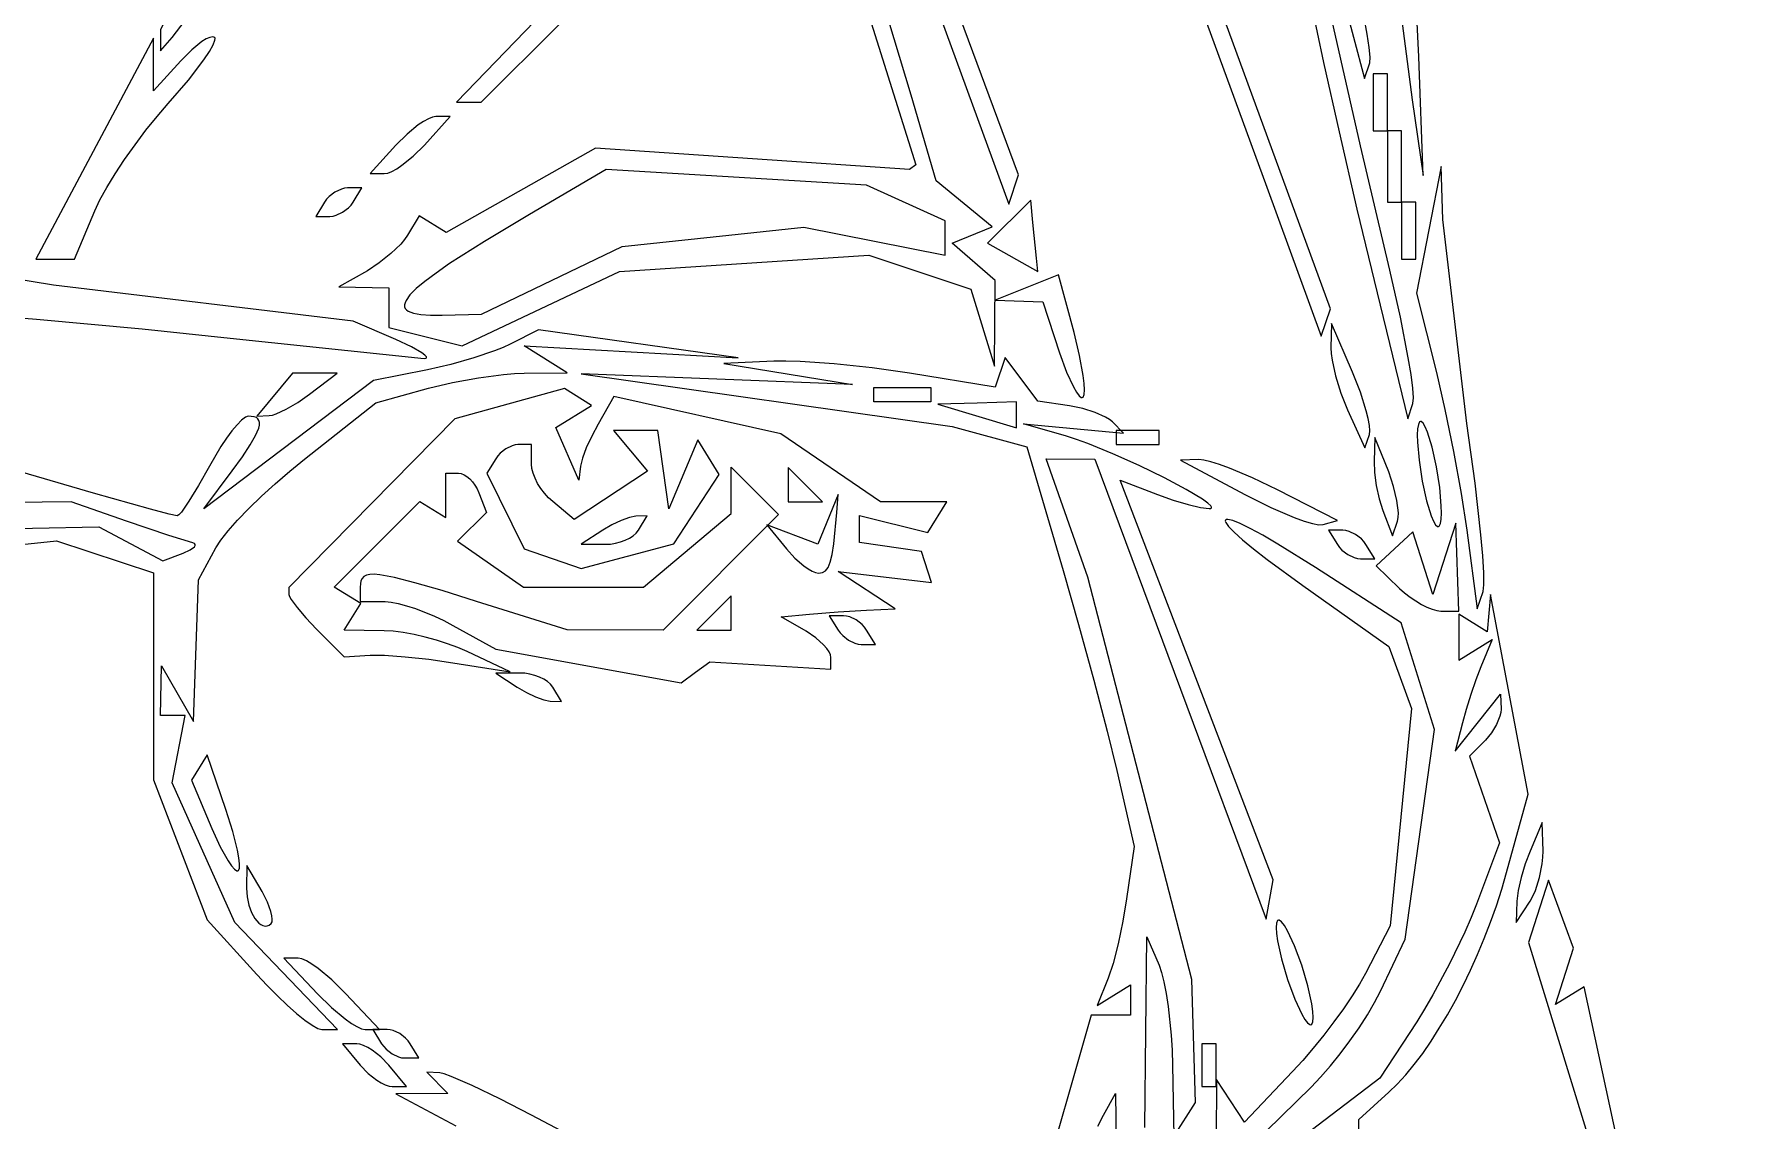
# Model space of a CAD drawing. Header units: millimetres. Extents: x 0.52 to 7.92, y 0.28 to 7.41.
# Drawn here: x 4.776 to 5.942, y 5.438 to 6.184 of the extents above; entities that cross this region are included whole.
import ezdxf

# ---------------------------------------------------------------- set-up
doc = ezdxf.new("R2010")
doc.units = ezdxf.units.MM
doc.header["$MEASUREMENT"] = 0

msp = doc.modelspace()

# ---------------------------------------------------------------- linework, layer by layer
at = {"flags": 128}
for points in [[(5.663606, 5.985916), (5.666743, 5.995328), (5.537519, 6.348039), (5.496639, 6.465407), (5.489346, 6.443528), (5.537576, 6.31245), (5.623138, 6.078938), (5.660469, 5.976504), (5.663606, 5.985916)], [(5.330256, 6.383197), (5.445641, 6.067316), (5.452373, 6.087511), (5.355313, 6.349237)], [(5.27451, 6.353009), (5.066064, 6.137255), (5.083027, 6.137255), (5.300272, 6.353884), (5.381764, 6.094183), (5.377451, 6.091015), (5.161765, 6.10584), (5.05906, 6.047716), (5.040421, 6.059236), (5.032465, 6.045905), (5.030467, 6.043001), (5.027829, 6.039855), (5.021087, 6.033234), (5.013143, 6.026844), (5.004902, 6.021488), (4.985294, 6.0104), (5.019608, 6.009804), (5.019608, 5.982518), (5.070078, 5.969851), (5.178182, 6.020992), (5.349441, 6.032087), (5.419667, 6.008911), (5.435927, 5.955882), (5.436101, 5.985294)], [(5.69372, 6.164493), (5.69401, 6.168297), (5.693435, 6.174979), (5.692068, 6.184169), (5.689982, 6.195498), (5.683945, 6.223088), (5.675909, 6.254786), (5.654477, 6.334215), (5.649697, 6.329436), (5.649328, 6.328505), (5.649198, 6.32673), (5.649624, 6.320833), (5.650902, 6.312113), (5.652958, 6.300941), (5.659114, 6.272723), (5.667508, 6.239143), (5.690099, 6.153629), (5.69372, 6.164493)], [(4.870813, 6.181863), (4.876811, 6.189572), (4.887179, 6.203676), (4.915197, 6.243041), (4.951514, 6.294906), (4.935792, 6.322999), (4.862745, 6.187373), (4.862745, 6.172549), (4.870813, 6.181863)], [(5.723489, 5.93027), (5.723802, 5.934055), (5.723325, 5.940784), (5.722124, 5.950079), (5.720265, 5.961566), (5.714831, 5.989611), (5.707547, 6.021911), (5.687486, 6.107416), (5.666605, 6.199205), (5.645142, 6.295468), (5.64024, 6.290566), (5.639861, 6.289763), (5.639655, 6.288295), (5.639747, 6.283421), (5.640492, 6.276059), (5.641866, 6.266324), (5.646408, 6.240197), (5.653181, 6.205963), (5.661997, 6.164544), (5.672665, 6.116862), (5.684994, 6.063839), (5.698796, 6.006399), (5.719952, 5.91966), (5.723489, 5.93027)], [(5.436101, 5.985294), (5.436275, 6.014706), (5.406863, 6.040447), (5.4343, 6.051629), (5.395854, 6.083333), (5.37857, 6.142157), (5.358918, 6.207576)], [(5.727516, 6.168423), (5.725666, 6.2059)], [(4.790361, 6.029412), (4.803658, 6.029412), (4.817543, 6.062643), (4.82108, 6.070146), (4.825826, 6.078746), (4.831572, 6.08814), (4.838113, 6.098026), (4.84524, 6.108101), (4.852747, 6.118061), (4.860425, 6.127606), (4.868069, 6.136431), (4.881925, 6.15255), (4.892566, 6.166457), (4.896353, 6.172116), (4.898942, 6.176665), (4.900204, 6.179919), (4.900297, 6.181002), (4.900008, 6.181692), (4.898682, 6.182216), (4.896709, 6.18189), (4.894184, 6.180782), (4.891203, 6.178955), (4.884258, 6.173408), (4.87664, 6.165771), (4.857976, 6.145147), (4.857843, 6.181373), (4.777064, 6.029412), (4.790361, 6.029412)], [(5.716095, 6.191692), (5.722921, 6.139011), (5.730392, 6.086846), (5.727516, 6.168423)], [(5.696078, 6.117647), (5.705882, 6.117647), (5.705882, 6.137255), (5.705882, 6.156863), (5.696078, 6.156863), (5.696078, 6.137255), (5.696078, 6.117647)], [(5.016569, 6.088235), (5.0189, 6.088635), (5.021776, 6.089782), (5.025082, 6.091596), (5.028705, 6.093995), (5.036454, 6.10023), (5.044118, 6.107843), (5.061863, 6.127451), (5.052059, 6.127451), (5.049727, 6.127051), (5.046852, 6.125904), (5.043546, 6.12409), (5.039922, 6.121691), (5.032173, 6.115456), (5.02451, 6.107843), (5.006765, 6.088235), (5.016569, 6.088235)], [(5.705882, 6.068627), (5.715686, 6.068627), (5.715686, 6.088235), (5.715686, 6.107843), (5.715686, 6.117647), (5.705882, 6.117647), (5.705882, 6.098039), (5.705882, 6.078431), (5.705882, 6.068627)], [(5.242484, 6.044724), (5.304952, 6.051414), (5.401961, 6.032233), (5.401961, 6.055676), (5.348039, 6.080272), (5.168949, 6.09098), (5.116337, 6.060195), (5.085329, 6.041651), (5.061438, 6.026393), (5.052099, 6.019925), (5.044464, 6.014191), (5.038509, 6.009165), (5.034208, 6.004816), (5.031537, 6.001116), (5.030805, 5.9995), (5.03047, 5.998036), (5.030531, 5.99672), (5.030983, 5.995547), (5.031825, 5.994516), (5.033051, 5.993622), (5.036649, 5.99223), (5.041752, 5.991343), (5.048335, 5.990932), (5.056373, 5.990969), (5.083333, 5.991743), (5.180016, 6.038035), (5.242484, 6.044724)], [(5.771734, 5.801086), (5.772254, 5.805585), (5.772132, 5.813871), (5.771413, 5.82547), (5.770145, 5.839908), (5.766142, 5.875407), (5.760493, 5.916579), (5.744024, 6.056669), (5.74295, 6.093137), (5.725893, 6.006176), (5.739575, 5.951618), (5.745453, 5.926179), (5.751342, 5.897246), (5.756559, 5.868379), (5.760419, 5.843137), (5.767581, 5.789216), (5.771734, 5.801086)], [(4.979235, 6.058824), (4.981328, 6.059024), (4.98352, 6.059597), (4.987939, 6.061703), (4.991972, 6.064821), (4.993681, 6.066658), (4.995098, 6.068627), (5.001157, 6.078431), (4.991353, 6.078431), (4.98926, 6.078231), (4.987068, 6.077658), (4.982649, 6.075551), (4.978616, 6.072434), (4.976907, 6.070597), (4.97549, 6.068627), (4.969431, 6.058824), (4.979235, 6.058824)], [(5.464706, 6.030101), (5.462255, 6.054622), (5.460784, 6.070028), (5.431099, 6.040343), (5.465686, 6.020987), (5.464706, 6.030101)], [(5.715686, 6.029412), (5.72549, 6.029412), (5.72549, 6.04902), (5.72549, 6.068627), (5.715686, 6.068627), (5.715686, 6.04902), (5.715686, 6.029412)], [(5.49672, 5.934628), (5.497419, 5.936358), (5.497648, 5.939542), (5.497433, 5.943998), (5.496799, 5.949544), (5.494374, 5.963178), (5.490574, 5.978988), (5.47986, 6.018779), (5.436275, 6.001243), (5.469068, 6), (5.480609, 5.965029), (5.485451, 5.951812), (5.490102, 5.941674), (5.492191, 5.938071), (5.494035, 5.935613), (5.495566, 5.934424), (5.496194, 5.934344), (5.49672, 5.934628)], [(4.701378, 5.994322), (4.77745, 5.988227), (4.85022, 5.981609), (4.910523, 5.975251), (5.044058, 5.961168), (5.045439, 5.961502), (5.045654, 5.961851), (5.045567, 5.962312), (5.044522, 5.963543), (5.042384, 5.965142), (5.035152, 5.969233), (5.02451, 5.974159), (4.995098, 5.986766), (4.789216, 6.011521), (4.759804, 6.016419)], [(5.693503, 5.908941), (5.693822, 5.911475), (5.693545, 5.915164), (5.692719, 5.919832), (5.691391, 5.925304), (5.687417, 5.937957), (5.682003, 5.95172), (5.667434, 5.985294), (5.66705, 5.968599), (5.667216, 5.964712), (5.667839, 5.960058), (5.67027, 5.949145), (5.673967, 5.937265), (5.678551, 5.92582), (5.690435, 5.899737), (5.693503, 5.908941)], [(4.675979, 5.823779), (4.791189, 5.83582), (4.857843, 5.813772), (4.857843, 5.671569), (4.894929, 5.57542), (4.928997, 5.53771), (4.936058, 5.530135), (4.943066, 5.523068), (4.949837, 5.516664), (4.956188, 5.511077), (4.961934, 5.506463), (4.966894, 5.502976), (4.970883, 5.50077), (4.973719, 5.5), (4.984372, 5.5), (4.913756, 5.573529), (4.870794, 5.669443), (4.879634, 5.715686), (4.862745, 5.715686), (4.863341, 5.75), (4.885539, 5.711734), (4.888963, 5.809047), (4.90075, 5.831071), (4.90412, 5.836288), (4.9092, 5.842685), (4.915742, 5.850014), (4.923495, 5.858025), (4.93221, 5.866468), (4.941637, 5.875095), (4.951526, 5.883655), (4.961628, 5.8919), (5.010718, 5.930703), (5.047026, 5.940787), (5.063444, 5.944719), (5.081308, 5.947969), (5.09846, 5.950201), (5.106096, 5.950829), (5.112745, 5.951076), (5.142157, 5.951281), (5.112773, 5.969856), (5.259804, 5.961642), (5.122549, 5.980947), (5.102941, 5.970908), (5.098245, 5.96874), (5.092401, 5.966426), (5.078196, 5.961645), (5.062187, 5.957137), (5.046236, 5.953474), (5.009138, 5.946078), (4.892629, 5.857843), (4.912001, 5.883899), (4.919059, 5.893667), (4.924429, 5.901759), (4.928146, 5.908291), (4.930243, 5.913377), (4.930695, 5.915415), (4.930754, 5.917133), (4.930426, 5.918549), (4.929714, 5.919674), (4.928622, 5.920524), (4.927155, 5.921114), (4.923112, 5.921569), (4.921076, 5.920868), (4.918447, 5.918861), (4.915335, 5.915688), (4.911851, 5.911489), (4.908102, 5.906406), (4.9042, 5.900578), (4.896373, 5.887255), (4.888913, 5.873932), (4.882261, 5.863021), (4.877141, 5.855649), (4.875383, 5.853642), (4.874279, 5.852941), (4.868613, 5.85418), (4.855857, 5.857555), (4.816641, 5.868646), (4.762618, 5.884351)], [(5.539216, 5.43253), (5.540594, 5.563725), (5.54902, 5.544118), (5.550729, 5.539178), (5.552357, 5.532636), (5.553866, 5.524773), (5.555217, 5.51587), (5.557294, 5.496071), (5.557944, 5.485737), (5.558285, 5.47549), (5.559124, 5.426471), (5.574006, 5.449879), (5.571518, 5.534314), (5.500101, 5.810975), (5.471458, 5.892157), (5.504902, 5.891891), (5.622549, 5.575717), (5.627391, 5.602941), (5.522336, 5.877451), (5.547933, 5.867647), (5.558645, 5.863854), (5.56889, 5.860773), (5.577507, 5.858721), (5.583333, 5.858013), (5.584406, 5.858149), (5.584964, 5.858502), (5.585032, 5.859059), (5.584635, 5.859808), (5.582547, 5.861832), (5.578895, 5.864472), (5.567697, 5.871203), (5.552625, 5.879196), (5.535264, 5.887647), (5.517199, 5.895755), (5.500014, 5.902715), (5.492247, 5.905513), (5.485294, 5.907723), (5.455882, 5.916268), (5.52451, 5.909947), (5.516904, 5.917645), (5.514931, 5.919256), (5.51223, 5.920886), (5.505127, 5.92402), (5.49656, 5.926691), (5.487492, 5.92854), (5.465686, 5.931739), (5.443157, 5.961824), (5.436275, 5.941385), (5.377451, 5.951028), (5.351903, 5.95466), (5.325827, 5.957422), (5.302279, 5.959044), (5.292407, 5.959343), (5.284314, 5.959255), (5.25, 5.957839), (5.338235, 5.943202), (5.151961, 5.950518), (5.406863, 5.914423), (5.458194, 5.900485), (5.483066, 5.815439), (5.493663, 5.778289), (5.504132, 5.740009), (5.513264, 5.705105), (5.519853, 5.678085), (5.531769, 5.625777), (5.526654, 5.589849), (5.524074, 5.574419), (5.520829, 5.558963), (5.517335, 5.545278), (5.514006, 5.535156), (5.506472, 5.516391), (5.529412, 5.530569), (5.529412, 5.509804), (5.502431, 5.509804), (5.465931, 5.382353)], [(4.937525, 5.92188), (4.939632, 5.922237), (4.942348, 5.923137), (4.949156, 5.926329), (4.957045, 5.930973), (4.965109, 5.936586), (4.98414, 5.95098), (4.953381, 5.95098), (4.928972, 5.921569), (4.937525, 5.92188)], [(5.230392, 5.745502), (5.240196, 5.752709), (5.323529, 5.747695), (5.323529, 5.755713), (5.323179, 5.757528), (5.322176, 5.759615), (5.320589, 5.761901), (5.31849, 5.764312), (5.313034, 5.769212), (5.306373, 5.773725), (5.289216, 5.783717), (5.308824, 5.785467), (5.328431, 5.786996), (5.348039, 5.788216), (5.367647, 5.789216), (5.328431, 5.814778), (5.392685, 5.80724), (5.385719, 5.828431), (5.343137, 5.834697), (5.343137, 5.853315), (5.390018, 5.841548), (5.403118, 5.862745), (5.357493, 5.862745), (5.28895, 5.909321), (5.174359, 5.934965), (5.163416, 5.916012), (5.15908, 5.907879), (5.155363, 5.899746), (5.152662, 5.892557), (5.15137, 5.887255), (5.150267, 5.877451), (5.134398, 5.913744), (5.158956, 5.928922), (5.140317, 5.940441), (5.065068, 5.919664), (4.95098, 5.803792), (4.95098, 5.798955), (4.951369, 5.797594), (4.952483, 5.795574), (4.956574, 5.789945), (4.962628, 5.782851), (4.970022, 5.775076), (4.989063, 5.756035), (5.006786, 5.757197), (5.016762, 5.757152), (5.030823, 5.756168), (5.0471, 5.754415), (5.063725, 5.752061), (5.102941, 5.745762), (5.073529, 5.759694), (5.067059, 5.762501), (5.059936, 5.765138), (5.052395, 5.767545), (5.044668, 5.769663), (5.036989, 5.771433), (5.029592, 5.772797), (5.022711, 5.773694), (5.016578, 5.774068), (4.989039, 5.77451), (5.00032, 5.792763), (4.98204, 5.804061), (5.040863, 5.862884), (5.058824, 5.851784), (5.058824, 5.882353), (5.067579, 5.882353), (5.069443, 5.882077), (5.071387, 5.881287), (5.073353, 5.880037), (5.075285, 5.878384), (5.077124, 5.876382), (5.078814, 5.874088), (5.080298, 5.871556), (5.081518, 5.868842), (5.086703, 5.85533), (5.066975, 5.835603), (5.112206, 5.803922), (5.194574, 5.803922), (5.254902, 5.854684), (5.254902, 5.886555), (5.287568, 5.853889), (5.208189, 5.77451), (5.142157, 5.774763), (5.080009, 5.794244), (5.056227, 5.801597), (5.037615, 5.807045), (5.023555, 5.810664), (5.013433, 5.812527), (5.009656, 5.812824), (5.006632, 5.812711), (5.004285, 5.812195), (5.002537, 5.811288), (5.001312, 5.809997), (5.000532, 5.808333), (5.00012, 5.806305), (5, 5.803922), (5, 5.794118), (5.017157, 5.794057), (5.021204, 5.793713), (5.026139, 5.79275), (5.031773, 5.791236), (5.037914, 5.789237), (5.050952, 5.784052), (5.057467, 5.781), (5.063725, 5.777732), (5.093137, 5.761466), (5.220588, 5.738294), (5.230392, 5.745502)], [(5.392157, 5.931373), (5.372549, 5.931373), (5.352941, 5.931373), (5.352941, 5.941176), (5.372549, 5.941176), (5.392157, 5.941176), (5.392157, 5.931373)], [(5.42402, 5.93053), (5.397059, 5.929687), (5.45098, 5.91346), (5.45098, 5.931373), (5.42402, 5.93053)], [(5.74146, 5.846036), (5.742308, 5.84775), (5.742834, 5.850762), (5.743046, 5.854902), (5.742951, 5.860006), (5.74187, 5.872434), (5.739651, 5.88671), (5.736659, 5.900213), (5.733472, 5.910535), (5.731924, 5.914186), (5.730471, 5.916662), (5.72916, 5.917836), (5.728573, 5.917895), (5.728038, 5.917581), (5.727191, 5.915866), (5.726665, 5.912855), (5.726453, 5.908714), (5.726548, 5.903611), (5.727629, 5.891183), (5.729847, 5.876906), (5.73284, 5.863403), (5.736027, 5.853082), (5.737574, 5.849431), (5.739028, 5.846955), (5.740339, 5.845781), (5.740926, 5.845722), (5.74146, 5.846036)], [(5.231186, 5.857679), (5.246788, 5.881491), (5.232065, 5.905313), (5.212004, 5.857843), (5.20458, 5.911765), (5.17407, 5.911765), (5.197391, 5.883665), (5.146961, 5.850622), (5.132304, 5.862786), (5.12936, 5.865505), (5.126613, 5.868575), (5.124124, 5.871889), (5.121952, 5.875344), (5.120159, 5.878833), (5.118804, 5.882252), (5.117946, 5.885494), (5.117647, 5.888455), (5.117647, 5.901961), (5.108422, 5.901961), (5.106445, 5.901761), (5.104364, 5.90119), (5.100134, 5.899093), (5.096233, 5.895988), (5.094562, 5.894158), (5.093162, 5.892197), (5.087127, 5.882432), (5.112745, 5.830381), (5.151961, 5.816795), (5.215584, 5.833868), (5.231186, 5.857679)], [(5.519608, 5.901961), (5.539216, 5.901961), (5.54902, 5.901961), (5.54902, 5.911765), (5.529412, 5.911765), (5.519608, 5.911765), (5.519608, 5.901961)], [(5.712864, 5.849375), (5.71335, 5.851897), (5.71343, 5.855183), (5.712473, 5.863495), (5.710191, 5.873202), (5.706784, 5.883193), (5.697321, 5.906863), (5.6967, 5.890508), (5.696987, 5.882779), (5.698229, 5.873827), (5.700227, 5.864761), (5.70278, 5.85669), (5.709481, 5.839227), (5.712864, 5.849375)], [(5.661765, 5.846961), (5.671569, 5.849846), (5.630293, 5.871001), (5.613268, 5.879181), (5.597427, 5.885812), (5.590503, 5.888335), (5.584538, 5.890217), (5.579754, 5.891371), (5.576371, 5.891714), (5.563725, 5.891271), (5.607843, 5.867673), (5.625747, 5.858738), (5.641881, 5.851855), (5.648732, 5.849395), (5.654477, 5.847703), (5.658895, 5.846863), (5.661765, 5.846961)], [(5.294118, 5.87451), (5.294118, 5.862745), (5.317647, 5.862745), (5.294118, 5.886275), (5.294118, 5.87451)], [(5.327451, 5.855392), (5.328431, 5.867647), (5.314468, 5.833664), (5.279412, 5.846808), (5.292867, 5.830267), (5.29877, 5.823844), (5.304897, 5.818585), (5.307818, 5.81656), (5.310524, 5.815031), (5.312923, 5.814063), (5.314926, 5.813725), (5.31761, 5.81405), (5.319807, 5.815211), (5.321599, 5.817487), (5.323072, 5.821159), (5.32431, 5.826506), (5.325396, 5.833807), (5.327451, 5.855392)], [(4.683293, 5.842736), (4.820306, 5.845552), (4.864277, 5.82202), (4.87832, 5.827408), (4.883184, 5.829624), (4.886047, 5.831675), (4.886661, 5.832566), (4.886694, 5.833331), (4.886118, 5.83394), (4.884907, 5.834365), (4.868479, 5.83941), (4.839454, 5.849339), (4.801456, 5.862745), (4.681373, 5.861253)], [(5.168539, 5.833483), (5.171993, 5.833653), (5.175454, 5.834199), (5.17883, 5.83508), (5.182027, 5.836257), (5.184954, 5.837691), (5.187516, 5.839342), (5.189621, 5.841171), (5.191176, 5.843137), (5.197236, 5.852941), (5.189304, 5.852791), (5.185064, 5.851983), (5.179383, 5.849893), (5.173003, 5.846839), (5.166667, 5.843137), (5.151961, 5.833634), (5.168539, 5.833483)], [(5.62271, 5.430377), (5.653438, 5.460419), (5.659957, 5.467184), (5.666708, 5.474905), (5.673495, 5.483314), (5.680124, 5.492139), (5.686397, 5.501112), (5.69212, 5.509962), (5.697097, 5.518419), (5.701132, 5.526214), (5.718098, 5.561967), (5.738326, 5.706122), (5.71529, 5.779412), (5.656407, 5.817553), (5.630638, 5.833643), (5.620293, 5.839644), (5.611663, 5.844313), (5.604762, 5.847674), (5.599609, 5.849751), (5.596219, 5.850566), (5.595191, 5.850508), (5.594609, 5.850144), (5.594476, 5.849476), (5.594794, 5.848508), (5.596792, 5.845681), (5.600617, 5.841687), (5.606288, 5.83655), (5.613819, 5.830292), (5.623227, 5.822938), (5.647739, 5.805034), (5.706896, 5.763315), (5.722527, 5.720588), (5.707715, 5.571197), (5.690787, 5.538462), (5.68671, 5.531177), (5.681601, 5.523011), (5.675664, 5.51424), (5.669105, 5.505142), (5.662128, 5.495992), (5.65494, 5.487067), (5.647745, 5.478644), (5.640748, 5.471), (5.607638, 5.436275), (5.588536, 5.465686), (5.588235, 5.423947)], [(5.687432, 5.823529), (5.697236, 5.823529), (5.691176, 5.833333), (5.689759, 5.835303), (5.68805, 5.83714), (5.684017, 5.840257), (5.679598, 5.842364), (5.677406, 5.842937), (5.675313, 5.843137), (5.665509, 5.843137), (5.671569, 5.833333), (5.672986, 5.831364), (5.674695, 5.829527), (5.678728, 5.826409), (5.683147, 5.824303), (5.685339, 5.82373), (5.687432, 5.823529)], [(5.742647, 5.787601), (5.754902, 5.787582), (5.752947, 5.848039), (5.73704, 5.79902), (5.72349, 5.842042), (5.698115, 5.818627), (5.714254, 5.803124), (5.717746, 5.800009), (5.721487, 5.797103), (5.729251, 5.792169), (5.733042, 5.790269), (5.736615, 5.788832), (5.739856, 5.787922), (5.742647, 5.787601)], [(5.243137, 5.786275), (5.231373, 5.77451), (5.254902, 5.77451), (5.254902, 5.798039), (5.243137, 5.786275)], [(5.685974, 5.397059), (5.686275, 5.438137), (5.706898, 5.456802), (5.712686, 5.462412), (5.718509, 5.468781), (5.72434, 5.475857), (5.730149, 5.483585), (5.735908, 5.491912), (5.741589, 5.500786), (5.747163, 5.510152), (5.752601, 5.519958), (5.757876, 5.530151), (5.762958, 5.540676), (5.767819, 5.551482), (5.77243, 5.562514), (5.776763, 5.573719), (5.78079, 5.585045), (5.784481, 5.596437), (5.787809, 5.607843), (5.802651, 5.661765), (5.776708, 5.79902), (5.77451, 5.773353), (5.754902, 5.785471), (5.754902, 5.753745), (5.777842, 5.767922), (5.770162, 5.749157), (5.766784, 5.740324), (5.763264, 5.730145), (5.76002, 5.719878), (5.757466, 5.710784), (5.752451, 5.691176), (5.78369, 5.730392), (5.784002, 5.720098), (5.78384, 5.717805), (5.783253, 5.715231), (5.780984, 5.70959), (5.777547, 5.703874), (5.773292, 5.698782), (5.76227, 5.68776), (5.783032, 5.628203), (5.76716, 5.58616), (5.763457, 5.576923), (5.759006, 5.566776), (5.748538, 5.545076), (5.737104, 5.523713), (5.731446, 5.513986), (5.726053, 5.505338), (5.700817, 5.466559), (5.615967, 5.401842)], [(5.344294, 5.764706), (5.354098, 5.764706), (5.348039, 5.77451), (5.346622, 5.776479), (5.344913, 5.778316), (5.34088, 5.781434), (5.336461, 5.78354), (5.334269, 5.784114), (5.332176, 5.784314), (5.322372, 5.784314), (5.328431, 5.77451), (5.329849, 5.77254), (5.331558, 5.770703), (5.335591, 5.767586), (5.34001, 5.765479), (5.342201, 5.764906), (5.344294, 5.764706)], [(5.130481, 5.72564), (5.138412, 5.72549), (5.132353, 5.735294), (5.130797, 5.73726), (5.128692, 5.739089), (5.12613, 5.74074), (5.123204, 5.742174), (5.120006, 5.743351), (5.116631, 5.744233), (5.113169, 5.744778), (5.109716, 5.744948), (5.093137, 5.744798), (5.107843, 5.735294), (5.114179, 5.731592), (5.120559, 5.728538), (5.126241, 5.726449), (5.130481, 5.72564)], [(4.916375, 5.609186), (4.916977, 5.610819), (4.917029, 5.613827), (4.916565, 5.618037), (4.915621, 5.623278), (4.912436, 5.636163), (4.907755, 5.651107), (4.894825, 5.688719), (4.884105, 5.671374), (4.898085, 5.638125), (4.903854, 5.625555), (4.909225, 5.615909), (4.911574, 5.612479), (4.913599, 5.610136), (4.915224, 5.608999), (4.915864, 5.608919), (4.916375, 5.609186)], [(5.803922, 5.588235), (5.80582, 5.59159), (5.807569, 5.595492), (5.810475, 5.604381), (5.812346, 5.613775), (5.812801, 5.61831), (5.812886, 5.622549), (5.812347, 5.642157), (5.803922, 5.622549), (5.800607, 5.613775), (5.797813, 5.604381), (5.795831, 5.595492), (5.794957, 5.588235), (5.794418, 5.573529), (5.803922, 5.588235)], [(4.938807, 5.572794), (4.939432, 5.573996), (4.939604, 5.575824), (4.939349, 5.578186), (4.938694, 5.580993), (4.93628, 5.587577), (4.932569, 5.594853), (4.922165, 5.612745), (4.921867, 5.597222), (4.922219, 5.591147), (4.923403, 5.585463), (4.925255, 5.580405), (4.927612, 5.576211), (4.93031, 5.573116), (4.931735, 5.572055), (4.933184, 5.571358), (4.934636, 5.571053), (4.936071, 5.571172), (4.937468, 5.571742), (4.938807, 5.572794)], [(5.938533, 5.124421), (5.94207, 5.135033), (5.873783, 5.377451), (5.841181, 5.52936), (5.821429, 5.517152), (5.833753, 5.555982), (5.8165, 5.602619), (5.802926, 5.559851), (5.870964, 5.338235), (5.881839, 5.284982), (5.886693, 5.263479), (5.891871, 5.244296), (5.896752, 5.229525), (5.898888, 5.224448), (5.900718, 5.221257), (5.902594, 5.218164), (5.904863, 5.213365), (5.91023, 5.199617), (5.916126, 5.18195), (5.921859, 5.162297), (5.934995, 5.113809), (5.938533, 5.124421)], [(5.653915, 5.503588), (5.65466, 5.5053), (5.654891, 5.508303), (5.654636, 5.51243), (5.653923, 5.517516), (5.651237, 5.529897), (5.647059, 5.544118), (5.642107, 5.557564), (5.637315, 5.56784), (5.63515, 5.571473), (5.63323, 5.573935), (5.631623, 5.575101), (5.630959, 5.575158), (5.630399, 5.574843), (5.629654, 5.573131), (5.629423, 5.570129), (5.629678, 5.566001), (5.630391, 5.560916), (5.633076, 5.548534), (5.637255, 5.534314), (5.642207, 5.520867), (5.646999, 5.510592), (5.649164, 5.506958), (5.651084, 5.504496), (5.65269, 5.503331), (5.653355, 5.503274), (5.653915, 5.503588)], [(5.003418, 5.5), (5.013222, 5.5), (4.990196, 5.52451), (4.980482, 5.534027), (4.971054, 5.54182), (4.966784, 5.544819), (4.96299, 5.547086), (4.959806, 5.548519), (4.957366, 5.54902), (4.947562, 5.54902), (4.970588, 5.52451), (4.980302, 5.514993), (4.98973, 5.5072), (4.994, 5.504201), (4.997794, 5.501934), (5.000979, 5.5005), (5.003418, 5.5)], [(5.030569, 5.480392), (5.040373, 5.480392), (5.034314, 5.490196), (5.032896, 5.492165), (5.031187, 5.494003), (5.027155, 5.49712), (5.022735, 5.499226), (5.020544, 5.4998), (5.018451, 5.5), (5.008647, 5.5), (5.014706, 5.490196), (5.016123, 5.488227), (5.017832, 5.486389), (5.021865, 5.483272), (5.026284, 5.481166), (5.028476, 5.480592), (5.030569, 5.480392)], [(5.022009, 5.460784), (5.031813, 5.460784), (5.019608, 5.47549), (5.014095, 5.4812), (5.008108, 5.485876), (5.005162, 5.487676), (5.002369, 5.489036), (4.999818, 5.489896), (4.997599, 5.490196), (4.987795, 5.490196), (5, 5.47549), (5.005512, 5.46978), (5.0115, 5.465104), (5.014445, 5.463305), (5.017239, 5.461945), (5.01979, 5.461084), (5.022009, 5.460784)], [(5.578431, 5.460784), (5.588235, 5.460784), (5.588235, 5.480392), (5.588235, 5.490196), (5.578431, 5.490196), (5.578431, 5.470588), (5.578431, 5.460784)], [(5.171569, 5.41269), (5.117647, 5.441176), (5.096001, 5.452274), (5.076925, 5.461431), (5.062483, 5.467698), (5.057644, 5.469451), (5.054739, 5.470126), (5.045752, 5.470588), (5.06031, 5.45603), (5.02451, 5.45579), (5.065786, 5.433777)], [(5.506941, 5.433532), (5.510692, 5.441176), (5.519012, 5.455882), (5.519608, 5.420411)]]:
    msp.add_lwpolyline(points, dxfattribs=at)

doc.saveas('drawing.dxf')
